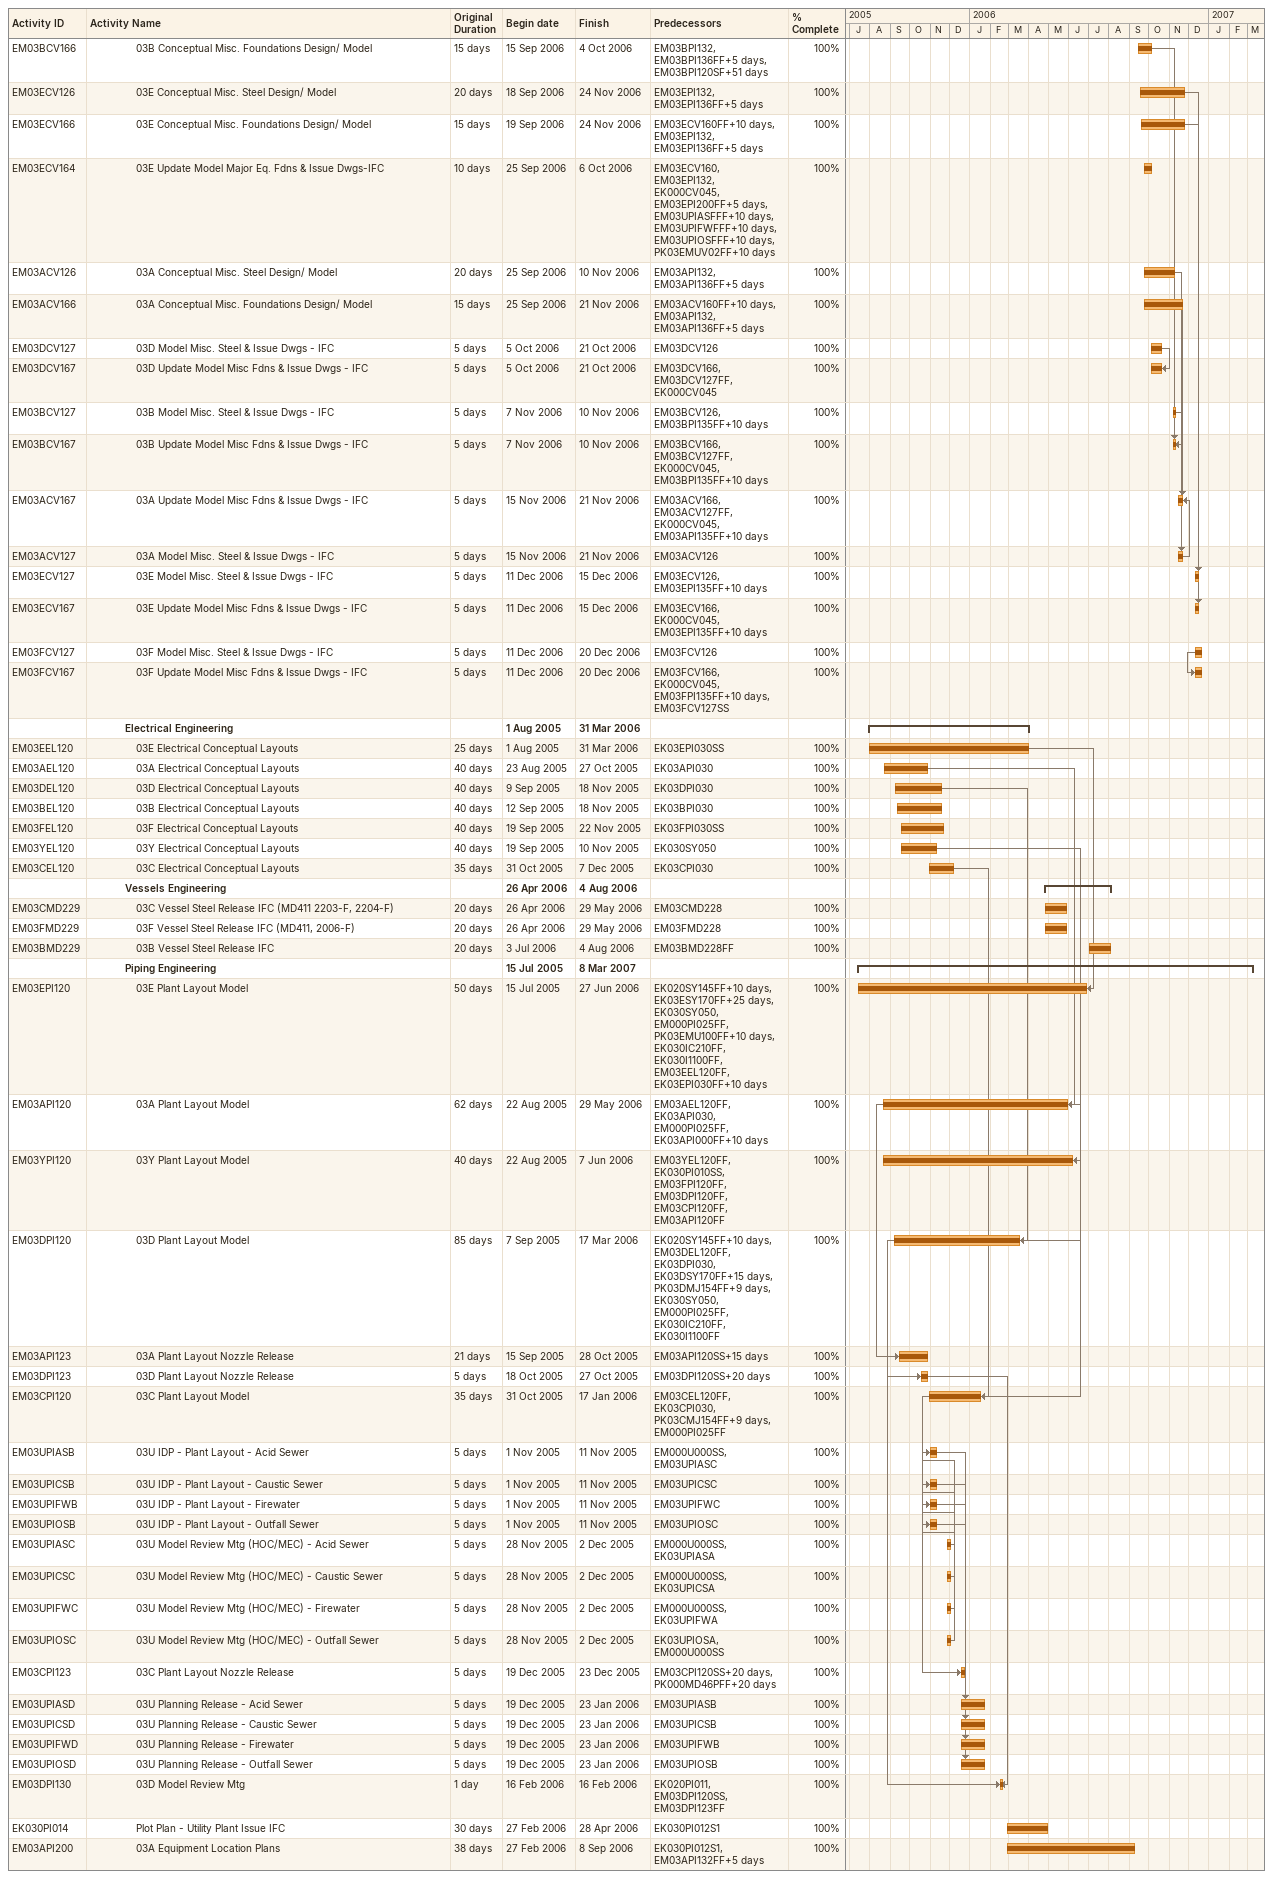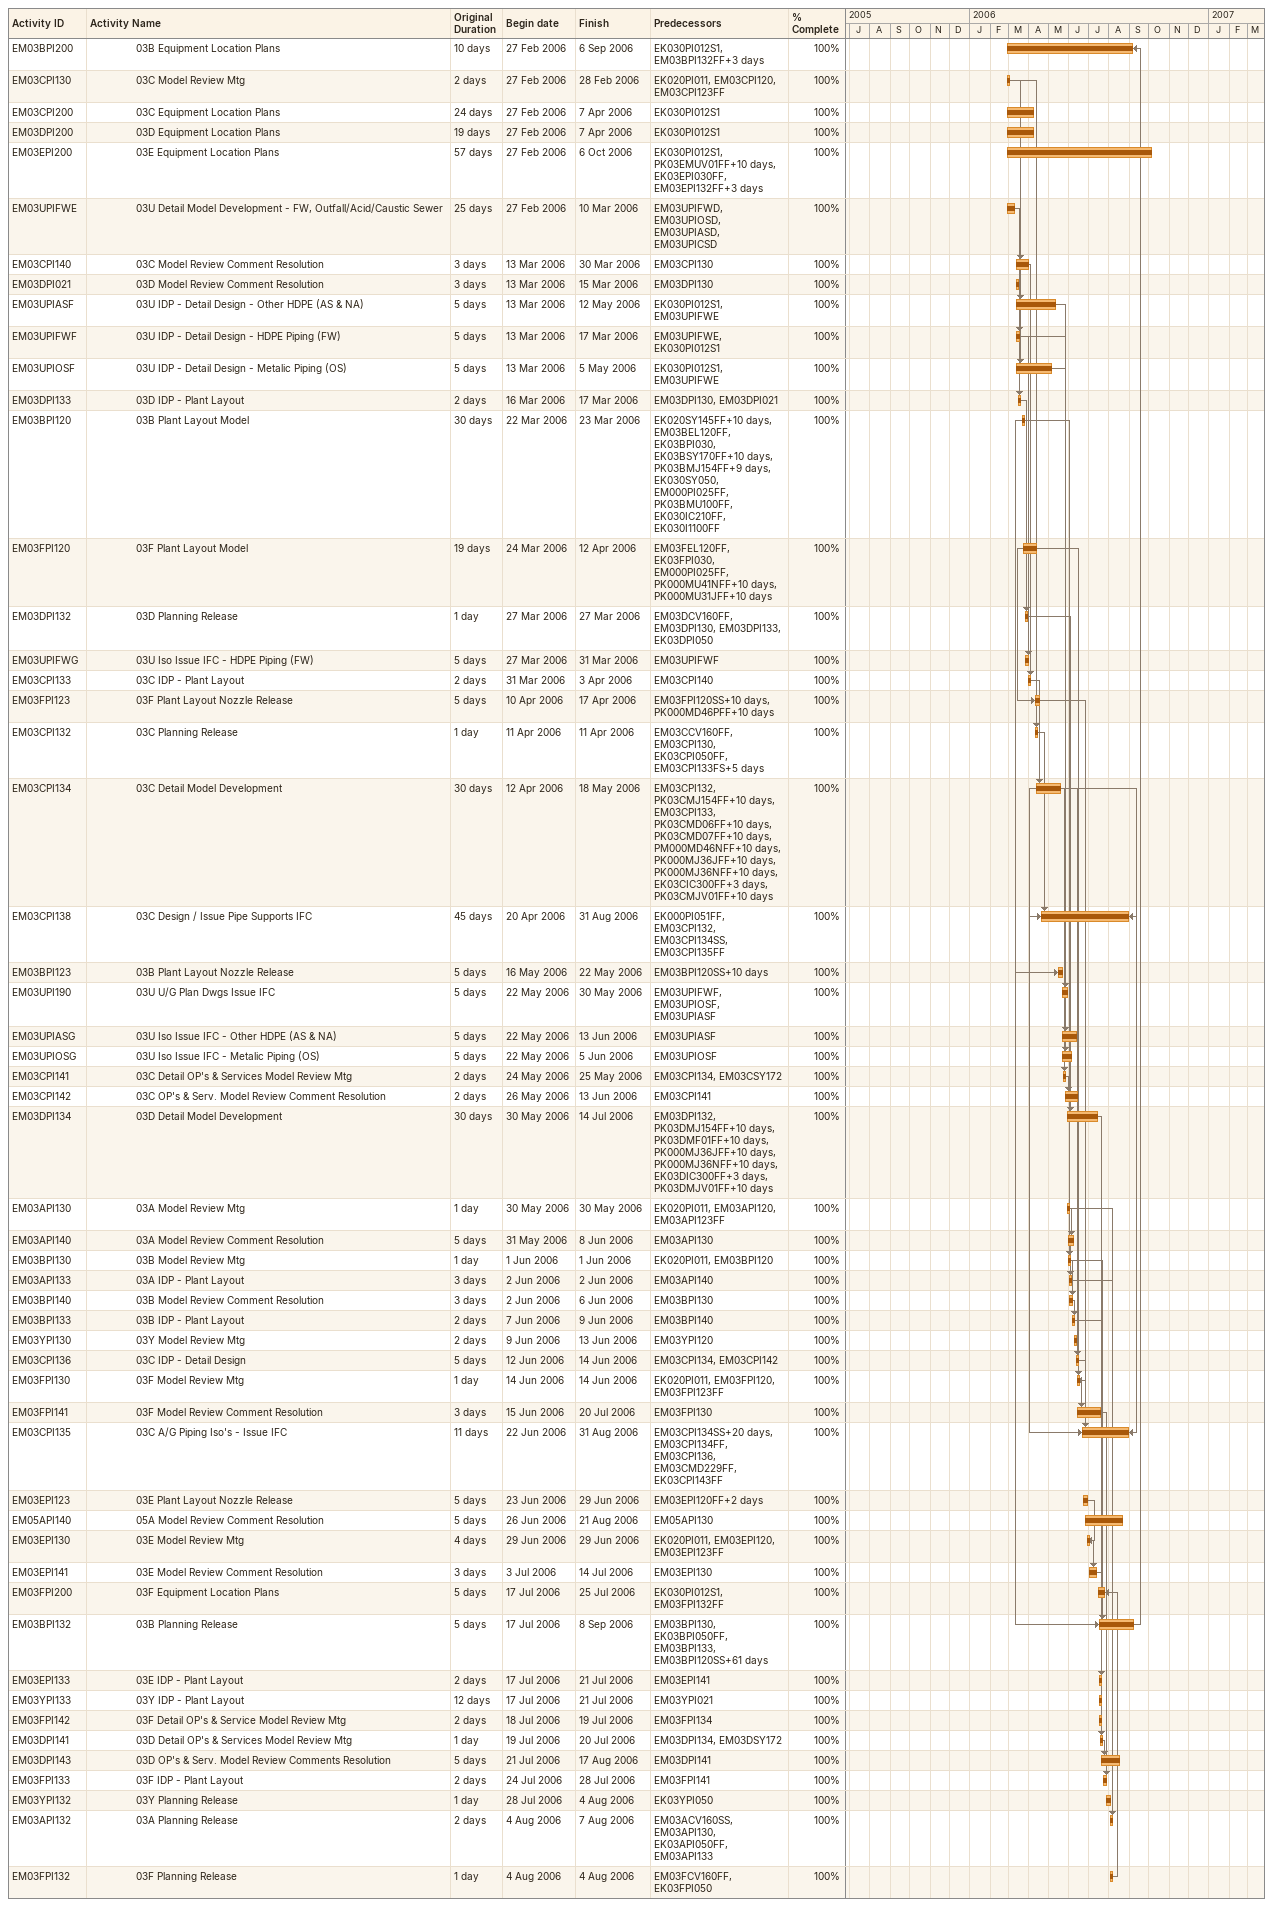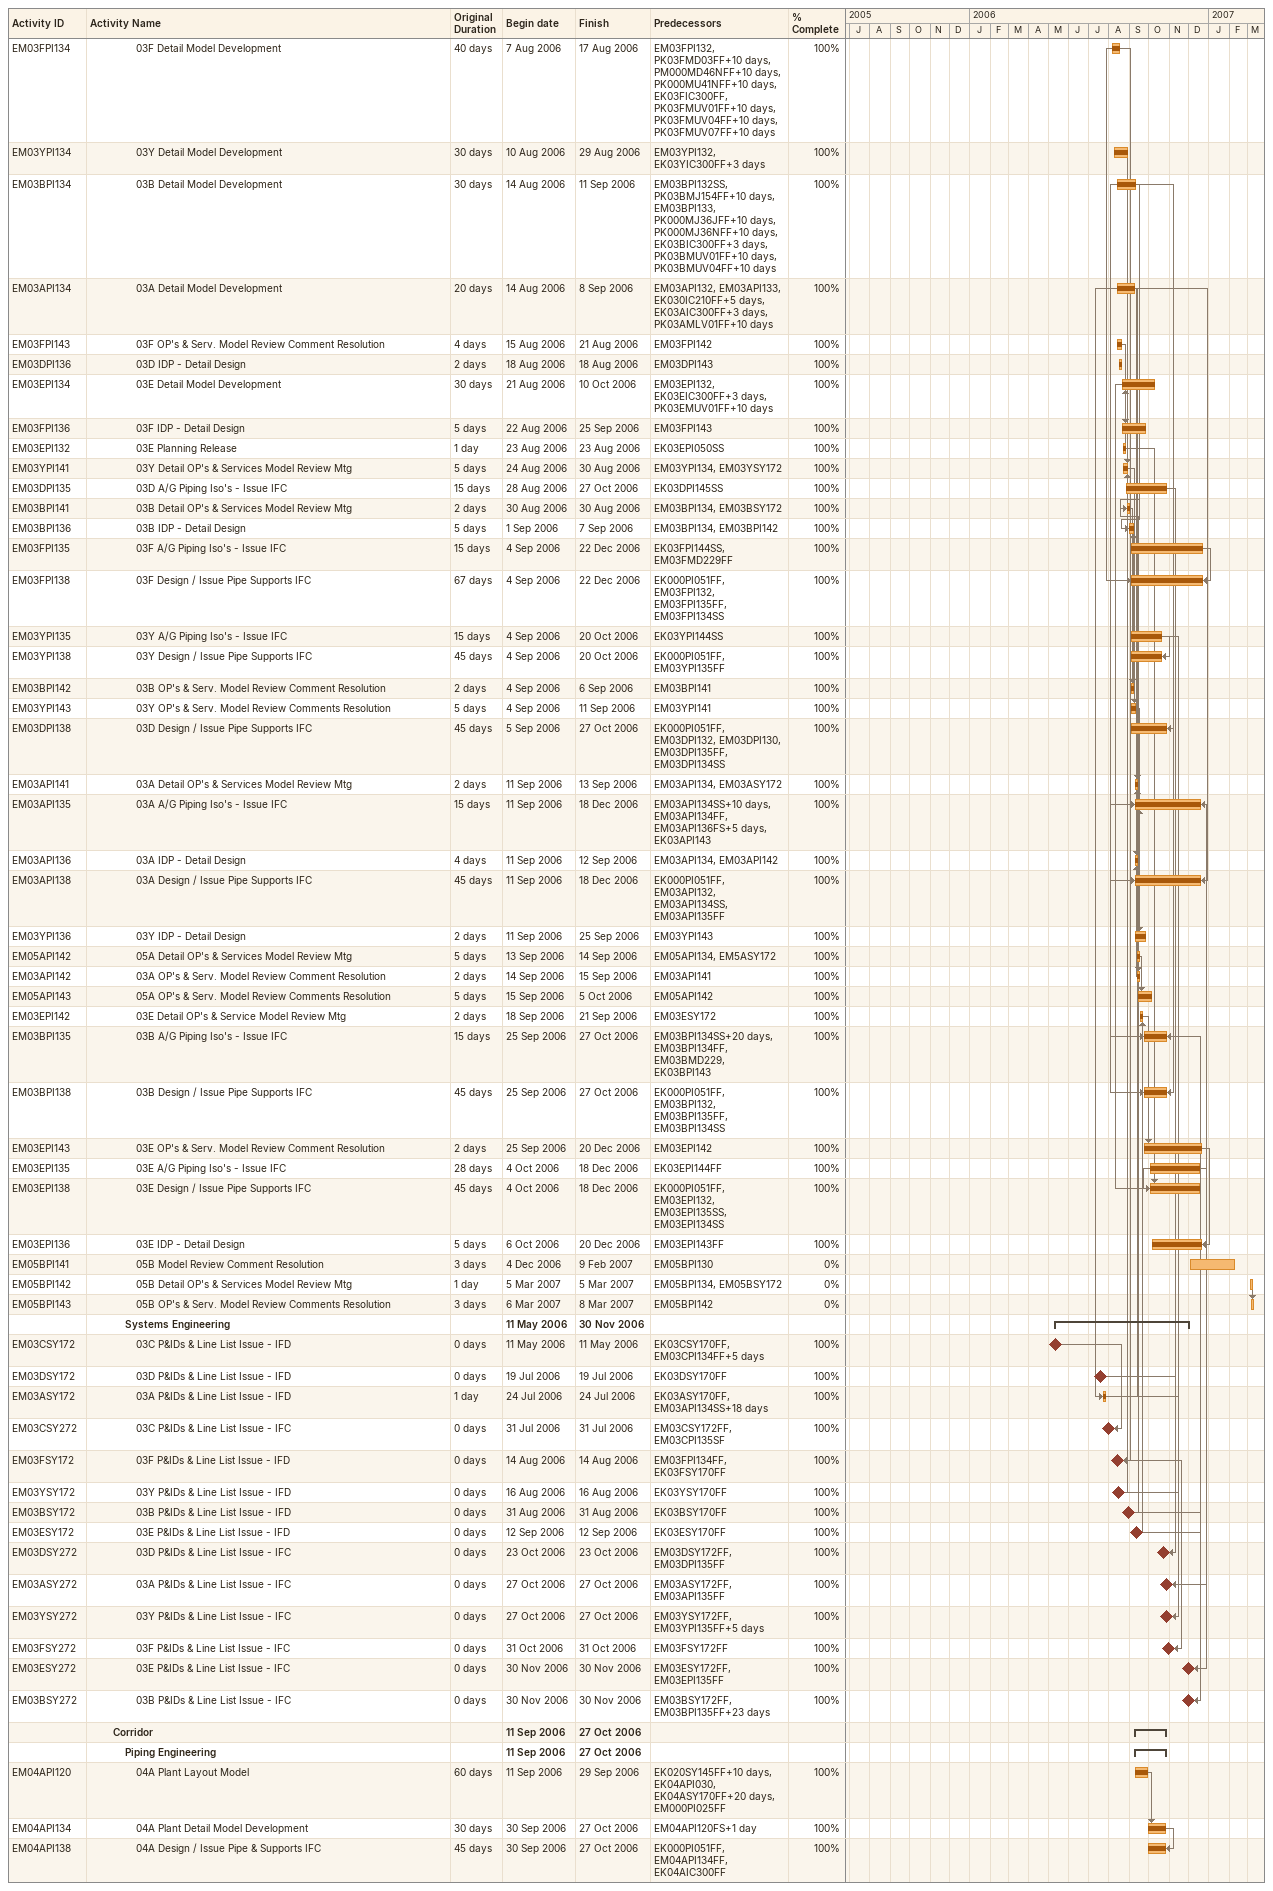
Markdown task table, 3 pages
| ID | Level | Task | Original duration | Start | Finish | Predecessors | % complete |
|---|---|---|---|---|---|---|---|
| EM03BCV166 | 5 | 03B Conceptual Misc. Foundations Design/ Model | 15d | 2006-09-15 | 2006-10-04 | EM03BPI132, EM03BPI136FF+5d, EM03BPI120SF+51d | 100 |
| EM03ECV126 | 5 | 03E Conceptual Misc. Steel Design/ Model | 20d | 2006-09-18 | 2006-11-24 | EM03EPI132, EM03EPI136FF+5d | 100 |
| EM03ECV166 | 5 | 03E Conceptual Misc. Foundations Design/ Model | 15d | 2006-09-19 | 2006-11-24 | EM03ECV160FF+10d, EM03EPI132, EM03EPI136FF+5d | 100 |
| EM03ECV164 | 5 | 03E Update Model Major Eq. Fdns & Issue Dwgs-IFC | 10d | 2006-09-25 | 2006-10-06 | EM03ECV160, EM03EPI132, EK000CV045, EM03EPI200FF+5d, EM03UPIASFFF+10d, EM03UPIFWFFF+10d, EM03UPIOSFFF+10d, PK03EMUV02FF+10d | 100 |
| EM03ACV126 | 5 | 03A Conceptual Misc. Steel Design/ Model | 20d | 2006-09-25 | 2006-11-10 | EM03API132, EM03API136FF+5d | 100 |
| EM03ACV166 | 5 | 03A Conceptual Misc. Foundations Design/ Model | 15d | 2006-09-25 | 2006-11-21 | EM03ACV160FF+10d, EM03API132, EM03API136FF+5d | 100 |
| EM03DCV127 | 5 | 03D Model Misc. Steel & Issue Dwgs - IFC | 5d | 2006-10-05 | 2006-10-21 | EM03DCV126 | 100 |
| EM03DCV167 | 5 | 03D Update Model Misc Fdns & Issue Dwgs - IFC | 5d | 2006-10-05 | 2006-10-21 | EM03DCV166, EM03DCV127FF, EK000CV045 | 100 |
| EM03BCV127 | 5 | 03B Model Misc. Steel & Issue Dwgs - IFC | 5d | 2006-11-07 | 2006-11-10 | EM03BCV126, EM03BPI135FF+10d | 100 |
| EM03BCV167 | 5 | 03B Update Model Misc Fdns & Issue Dwgs - IFC | 5d | 2006-11-07 | 2006-11-10 | EM03BCV166, EM03BCV127FF, EK000CV045, EM03BPI135FF+10d | 100 |
| EM03ACV167 | 5 | 03A Update Model Misc Fdns & Issue Dwgs - IFC | 5d | 2006-11-15 | 2006-11-21 | EM03ACV166, EM03ACV127FF, EK000CV045, EM03API135FF+10d | 100 |
| EM03ACV127 | 5 | 03A Model Misc. Steel & Issue Dwgs - IFC | 5d | 2006-11-15 | 2006-11-21 | EM03ACV126 | 100 |
| EM03ECV127 | 5 | 03E Model Misc. Steel & Issue Dwgs - IFC | 5d | 2006-12-11 | 2006-12-15 | EM03ECV126, EM03EPI135FF+10d | 100 |
| EM03ECV167 | 5 | 03E Update Model Misc Fdns & Issue Dwgs - IFC | 5d | 2006-12-11 | 2006-12-15 | EM03ECV166, EK000CV045, EM03EPI135FF+10d | 100 |
| EM03FCV127 | 5 | 03F Model Misc. Steel & Issue Dwgs - IFC | 5d | 2006-12-11 | 2006-12-20 | EM03FCV126 | 100 |
| EM03FCV167 | 5 | 03F Update Model Misc Fdns & Issue Dwgs - IFC | 5d | 2006-12-11 | 2006-12-20 | EM03FCV166, EK000CV045, EM03FPI135FF+10d, EM03FCV127SS | 100 |
|  | 4 | **Electrical Engineering** |  | 2005-08-01 | 2006-03-31 |  |  |
| EM03EEL120 | 5 | 03E Electrical Conceptual Layouts | 25d | 2005-08-01 | 2006-03-31 | EK03EPI030SS | 100 |
| EM03AEL120 | 5 | 03A Electrical Conceptual Layouts | 40d | 2005-08-23 | 2005-10-27 | EK03API030 | 100 |
| EM03DEL120 | 5 | 03D Electrical Conceptual Layouts | 40d | 2005-09-09 | 2005-11-18 | EK03DPI030 | 100 |
| EM03BEL120 | 5 | 03B Electrical Conceptual Layouts | 40d | 2005-09-12 | 2005-11-18 | EK03BPI030 | 100 |
| EM03FEL120 | 5 | 03F Electrical Conceptual Layouts | 40d | 2005-09-19 | 2005-11-22 | EK03FPI030SS | 100 |
| EM03YEL120 | 5 | 03Y Electrical Conceptual Layouts | 40d | 2005-09-19 | 2005-11-10 | EK030SY050 | 100 |
| EM03CEL120 | 5 | 03C Electrical Conceptual Layouts | 35d | 2005-10-31 | 2005-12-07 | EK03CPI030 | 100 |
|  | 4 | **Vessels Engineering** |  | 2006-04-26 | 2006-08-04 |  |  |
| EM03CMD229 | 5 | 03C Vessel Steel Release IFC (MD411 2203-F, 2204-F) | 20d | 2006-04-26 | 2006-05-29 | EM03CMD228 | 100 |
| EM03FMD229 | 5 | 03F Vessel Steel Release IFC (MD411, 2006-F) | 20d | 2006-04-26 | 2006-05-29 | EM03FMD228 | 100 |
| EM03BMD229 | 5 | 03B Vessel Steel Release IFC | 20d | 2006-07-03 | 2006-08-04 | EM03BMD228FF | 100 |
|  | 4 | **Piping Engineering** |  | 2005-07-15 | 2007-03-08 |  |  |
| EM03EPI120 | 5 | 03E Plant Layout Model | 50d | 2005-07-15 | 2006-06-27 | EK020SY145FF+10d, EK03ESY170FF+25d, EK030SY050, EM000PI025FF, PK03EMU100FF+10d, EK030IC210FF, EK030I1100FF, EM03EEL120FF, EK03EPI030FF+10d | 100 |
| EM03API120 | 5 | 03A Plant Layout Model | 62d | 2005-08-22 | 2006-05-29 | EM03AEL120FF, EK03API030, EM000PI025FF, EK03API000FF+10d | 100 |
| EM03YPI120 | 5 | 03Y Plant Layout Model | 40d | 2005-08-22 | 2006-06-07 | EM03YEL120FF, EK030PI010SS, EM03FPI120FF, EM03DPI120FF, EM03CPI120FF, EM03API120FF | 100 |
| EM03DPI120 | 5 | 03D Plant Layout Model | 85d | 2005-09-07 | 2006-03-17 | EK020SY145FF+10d, EM03DEL120FF, EK03DPI030, EK03DSY170FF+15d, PK03DMJ154FF+9d, EK030SY050, EM000PI025FF, EK030IC210FF, EK030I1100FF | 100 |
| EM03API123 | 5 | 03A Plant Layout Nozzle Release | 21d | 2005-09-15 | 2005-10-28 | EM03API120SS+15d | 100 |
| EM03DPI123 | 5 | 03D Plant Layout Nozzle Release | 5d | 2005-10-18 | 2005-10-27 | EM03DPI120SS+20d | 100 |
| EM03CPI120 | 5 | 03C Plant Layout Model | 35d | 2005-10-31 | 2006-01-17 | EM03CEL120FF, EK03CPI030, PK03CMJ154FF+9d, EM000PI025FF | 100 |
| EM03UPIASB | 5 | 03U IDP - Plant Layout - Acid Sewer | 5d | 2005-11-01 | 2005-11-11 | EM000U000SS, EM03UPIASC | 100 |
| EM03UPICSB | 5 | 03U IDP - Plant Layout - Caustic Sewer | 5d | 2005-11-01 | 2005-11-11 | EM03UPICSC | 100 |
| EM03UPIFWB | 5 | 03U IDP - Plant Layout - Firewater | 5d | 2005-11-01 | 2005-11-11 | EM03UPIFWC | 100 |
| EM03UPIOSB | 5 | 03U IDP - Plant Layout - Outfall Sewer | 5d | 2005-11-01 | 2005-11-11 | EM03UPIOSC | 100 |
| EM03UPIASC | 5 | 03U Model Review Mtg (HOC/MEC) - Acid Sewer | 5d | 2005-11-28 | 2005-12-02 | EM000U000SS, EK03UPIASA | 100 |
| EM03UPICSC | 5 | 03U Model Review Mtg (HOC/MEC) - Caustic Sewer | 5d | 2005-11-28 | 2005-12-02 | EM000U000SS, EK03UPICSA | 100 |
| EM03UPIFWC | 5 | 03U Model Review Mtg (HOC/MEC) - Firewater | 5d | 2005-11-28 | 2005-12-02 | EM000U000SS, EK03UPIFWA | 100 |
| EM03UPIOSC | 5 | 03U Model Review Mtg (HOC/MEC) - Outfall Sewer | 5d | 2005-11-28 | 2005-12-02 | EK03UPIOSA, EM000U000SS | 100 |
| EM03CPI123 | 5 | 03C Plant Layout Nozzle Release | 5d | 2005-12-19 | 2005-12-23 | EM03CPI120SS+20d, PK000MD46PFF+20d | 100 |
| EM03UPIASD | 5 | 03U Planning Release - Acid Sewer | 5d | 2005-12-19 | 2006-01-23 | EM03UPIASB | 100 |
| EM03UPICSD | 5 | 03U Planning Release - Caustic Sewer | 5d | 2005-12-19 | 2006-01-23 | EM03UPICSB | 100 |
| EM03UPIFWD | 5 | 03U Planning Release - Firewater | 5d | 2005-12-19 | 2006-01-23 | EM03UPIFWB | 100 |
| EM03UPIOSD | 5 | 03U Planning Release - Outfall Sewer | 5d | 2005-12-19 | 2006-01-23 | EM03UPIOSB | 100 |
| EM03DPI130 | 5 | 03D Model Review Mtg | 1d | 2006-02-16 | 2006-02-16 | EK020PI011, EM03DPI120SS, EM03DPI123FF | 100 |
| EK030PI014 | 5 | Plot Plan - Utility Plant Issue IFC | 30d | 2006-02-27 | 2006-04-28 | EK030PI012S1 | 100 |
| EM03API200 | 5 | 03A Equipment Location Plans | 38d | 2006-02-27 | 2006-09-08 | EK030PI012S1, EM03API132FF+5d | 100 |
| EM03BPI200 | 5 | 03B Equipment Location Plans | 10d | 2006-02-27 | 2006-09-06 | EK030PI012S1, EM03BPI132FF+3d | 100 |
| EM03CPI130 | 5 | 03C Model Review Mtg | 2d | 2006-02-27 | 2006-02-28 | EK020PI011, EM03CPI120, EM03CPI123FF | 100 |
| EM03CPI200 | 5 | 03C Equipment Location Plans | 24d | 2006-02-27 | 2006-04-07 | EK030PI012S1 | 100 |
| EM03DPI200 | 5 | 03D Equipment Location Plans | 19d | 2006-02-27 | 2006-04-07 | EK030PI012S1 | 100 |
| EM03EPI200 | 5 | 03E Equipment Location Plans | 57d | 2006-02-27 | 2006-10-06 | EK030PI012S1, PK03EMUV01FF+10d, EK03EPI030FF, EM03EPI132FF+3d | 100 |
| EM03UPIFWE | 5 | 03U Detail Model Development - FW, Outfall/Acid/Caustic Sewer | 25d | 2006-02-27 | 2006-03-10 | EM03UPIFWD, EM03UPIOSD, EM03UPIASD, EM03UPICSD | 100 |
| EM03CPI140 | 5 | 03C Model Review Comment Resolution | 3d | 2006-03-13 | 2006-03-30 | EM03CPI130 | 100 |
| EM03DPI021 | 5 | 03D Model Review Comment Resolution | 3d | 2006-03-13 | 2006-03-15 | EM03DPI130 | 100 |
| EM03UPIASF | 5 | 03U IDP - Detail Design - Other HDPE (AS & NA) | 5d | 2006-03-13 | 2006-05-12 | EK030PI012S1, EM03UPIFWE | 100 |
| EM03UPIFWF | 5 | 03U IDP - Detail Design - HDPE Piping (FW) | 5d | 2006-03-13 | 2006-03-17 | EM03UPIFWE, EK030PI012S1 | 100 |
| EM03UPIOSF | 5 | 03U IDP - Detail Design - Metalic Piping (OS) | 5d | 2006-03-13 | 2006-05-05 | EK030PI012S1, EM03UPIFWE | 100 |
| EM03DPI133 | 5 | 03D IDP - Plant Layout | 2d | 2006-03-16 | 2006-03-17 | EM03DPI130, EM03DPI021 | 100 |
| EM03BPI120 | 5 | 03B Plant Layout Model | 30d | 2006-03-22 | 2006-03-23 | EK020SY145FF+10d, EM03BEL120FF, EK03BPI030, EK03BSY170FF+10d, PK03BMJ154FF+9d, EK030SY050, EM000PI025FF, PK03BMU100FF, EK030IC210FF, EK030I1100FF | 100 |
| EM03FPI120 | 5 | 03F Plant Layout Model | 19d | 2006-03-24 | 2006-04-12 | EM03FEL120FF, EK03FPI030, EM000PI025FF, PK000MU41NFF+10d, PK000MU31JFF+10d | 100 |
| EM03DPI132 | 5 | 03D Planning Release | 1d | 2006-03-27 | 2006-03-27 | EM03DCV160FF, EM03DPI130, EM03DPI133, EK03DPI050 | 100 |
| EM03UPIFWG | 5 | 03U Iso Issue IFC - HDPE Piping (FW) | 5d | 2006-03-27 | 2006-03-31 | EM03UPIFWF | 100 |
| EM03CPI133 | 5 | 03C IDP - Plant Layout | 2d | 2006-03-31 | 2006-04-03 | EM03CPI140 | 100 |
| EM03FPI123 | 5 | 03F Plant Layout Nozzle Release | 5d | 2006-04-10 | 2006-04-17 | EM03FPI120SS+10d, PK000MD46PFF+10d | 100 |
| EM03CPI132 | 5 | 03C Planning Release | 1d | 2006-04-11 | 2006-04-11 | EM03CCV160FF, EM03CPI130, EK03CPI050FF, EM03CPI133FS+5d | 100 |
| EM03CPI134 | 5 | 03C Detail Model Development | 30d | 2006-04-12 | 2006-05-18 | EM03CPI132, PK03CMJ154FF+10d, EM03CPI133, PK03CMD06FF+10d, PK03CMD07FF+10d, PM000MD46NFF+10d, PK000MJ36JFF+10d, PK000MJ36NFF+10d, EK03CIC300FF+3d, PK03CMJV01FF+10d | 100 |
| EM03CPI138 | 5 | 03C Design / Issue Pipe Supports IFC | 45d | 2006-04-20 | 2006-08-31 | EK000PI051FF, EM03CPI132, EM03CPI134SS, EM03CPI135FF | 100 |
| EM03BPI123 | 5 | 03B Plant Layout Nozzle Release | 5d | 2006-05-16 | 2006-05-22 | EM03BPI120SS+10d | 100 |
| EM03UPI190 | 5 | 03U U/G Plan Dwgs Issue IFC | 5d | 2006-05-22 | 2006-05-30 | EM03UPIFWF, EM03UPIOSF, EM03UPIASF | 100 |
| EM03UPIASG | 5 | 03U Iso Issue IFC - Other HDPE (AS & NA) | 5d | 2006-05-22 | 2006-06-13 | EM03UPIASF | 100 |
| EM03UPIOSG | 5 | 03U Iso Issue IFC - Metalic Piping (OS) | 5d | 2006-05-22 | 2006-06-05 | EM03UPIOSF | 100 |
| EM03CPI141 | 5 | 03C Detail OP's & Services Model Review Mtg | 2d | 2006-05-24 | 2006-05-25 | EM03CPI134, EM03CSY172 | 100 |
| EM03CPI142 | 5 | 03C OP's & Serv. Model Review Comment Resolution | 2d | 2006-05-26 | 2006-06-13 | EM03CPI141 | 100 |
| EM03DPI134 | 5 | 03D Detail Model Development | 30d | 2006-05-30 | 2006-07-14 | EM03DPI132, PK03DMJ154FF+10d, PK03DMF01FF+10d, PK000MJ36JFF+10d, PK000MJ36NFF+10d, EK03DIC300FF+3d, PK03DMJV01FF+10d | 100 |
| EM03API130 | 5 | 03A Model Review Mtg | 1d | 2006-05-30 | 2006-05-30 | EK020PI011, EM03API120, EM03API123FF | 100 |
| EM03API140 | 5 | 03A Model Review Comment Resolution | 5d | 2006-05-31 | 2006-06-08 | EM03API130 | 100 |
| EM03BPI130 | 5 | 03B Model Review Mtg | 1d | 2006-06-01 | 2006-06-01 | EK020PI011, EM03BPI120 | 100 |
| EM03API133 | 5 | 03A IDP - Plant Layout | 3d | 2006-06-02 | 2006-06-02 | EM03API140 | 100 |
| EM03BPI140 | 5 | 03B Model Review Comment Resolution | 3d | 2006-06-02 | 2006-06-06 | EM03BPI130 | 100 |
| EM03BPI133 | 5 | 03B IDP - Plant Layout | 2d | 2006-06-07 | 2006-06-09 | EM03BPI140 | 100 |
| EM03YPI130 | 5 | 03Y Model Review Mtg | 2d | 2006-06-09 | 2006-06-13 | EM03YPI120 | 100 |
| EM03CPI136 | 5 | 03C IDP - Detail Design | 5d | 2006-06-12 | 2006-06-14 | EM03CPI134, EM03CPI142 | 100 |
| EM03FPI130 | 5 | 03F Model Review Mtg | 1d | 2006-06-14 | 2006-06-14 | EK020PI011, EM03FPI120, EM03FPI123FF | 100 |
| EM03FPI141 | 5 | 03F Model Review Comment Resolution | 3d | 2006-06-15 | 2006-07-20 | EM03FPI130 | 100 |
| EM03CPI135 | 5 | 03C A/G Piping Iso's - Issue IFC | 11d | 2006-06-22 | 2006-08-31 | EM03CPI134SS+20d, EM03CPI134FF, EM03CPI136, EM03CMD229FF, EK03CPI143FF | 100 |
| EM03EPI123 | 5 | 03E Plant Layout Nozzle Release | 5d | 2006-06-23 | 2006-06-29 | EM03EPI120FF+2d | 100 |
| EM05API140 | 5 | 05A Model Review Comment Resolution | 5d | 2006-06-26 | 2006-08-21 | EM05API130 | 100 |
| EM03EPI130 | 5 | 03E Model Review Mtg | 4d | 2006-06-29 | 2006-06-29 | EK020PI011, EM03EPI120, EM03EPI123FF | 100 |
| EM03EPI141 | 5 | 03E Model Review Comment Resolution | 3d | 2006-07-03 | 2006-07-14 | EM03EPI130 | 100 |
| EM03FPI200 | 5 | 03F Equipment Location Plans | 5d | 2006-07-17 | 2006-07-25 | EK030PI012S1, EM03FPI132FF | 100 |
| EM03BPI132 | 5 | 03B Planning Release | 5d | 2006-07-17 | 2006-09-08 | EM03BPI130, EK03BPI050FF, EM03BPI133, EM03BPI120SS+61d | 100 |
| EM03EPI133 | 5 | 03E IDP - Plant Layout | 2d | 2006-07-17 | 2006-07-21 | EM03EPI141 | 100 |
| EM03YPI133 | 5 | 03Y IDP - Plant Layout | 12d | 2006-07-17 | 2006-07-21 | EM03YPI021 | 100 |
| EM03FPI142 | 5 | 03F Detail OP's & Service Model Review Mtg | 2d | 2006-07-18 | 2006-07-19 | EM03FPI134 | 100 |
| EM03DPI141 | 5 | 03D Detail OP's & Services Model Review Mtg | 1d | 2006-07-19 | 2006-07-20 | EM03DPI134, EM03DSY172 | 100 |
| EM03DPI143 | 5 | 03D OP's & Serv. Model Review Comments Resolution | 5d | 2006-07-21 | 2006-08-17 | EM03DPI141 | 100 |
| EM03FPI133 | 5 | 03F IDP - Plant Layout | 2d | 2006-07-24 | 2006-07-28 | EM03FPI141 | 100 |
| EM03YPI132 | 5 | 03Y Planning Release | 1d | 2006-07-28 | 2006-08-04 | EK03YPI050 | 100 |
| EM03API132 | 5 | 03A Planning Release | 2d | 2006-08-04 | 2006-08-07 | EM03ACV160SS, EM03API130, EK03API050FF, EM03API133 | 100 |
| EM03FPI132 | 5 | 03F Planning Release | 1d | 2006-08-04 | 2006-08-04 | EM03FCV160FF, EK03FPI050 | 100 |
| EM03FPI134 | 5 | 03F Detail Model Development | 40d | 2006-08-07 | 2006-08-17 | EM03FPI132, PK03FMD03FF+10d, PM000MD46NFF+10d, PK000MU41NFF+10d, EK03FIC300FF, PK03FMUV01FF+10d, PK03FMUV04FF+10d, PK03FMUV07FF+10d | 100 |
| EM03YPI134 | 5 | 03Y Detail Model Development | 30d | 2006-08-10 | 2006-08-29 | EM03YPI132, EK03YIC300FF+3d | 100 |
| EM03BPI134 | 5 | 03B Detail Model Development | 30d | 2006-08-14 | 2006-09-11 | EM03BPI132SS, PK03BMJ154FF+10d, EM03BPI133, PK000MJ36JFF+10d, PK000MJ36NFF+10d, EK03BIC300FF+3d, PK03BMUV01FF+10d, PK03BMUV04FF+10d | 100 |
| EM03API134 | 5 | 03A Detail Model Development | 20d | 2006-08-14 | 2006-09-08 | EM03API132, EM03API133, EK030IC210FF+5d, EK03AIC300FF+3d, PK03AMLV01FF+10d | 100 |
| EM03FPI143 | 5 | 03F OP's & Serv. Model Review Comment Resolution | 4d | 2006-08-15 | 2006-08-21 | EM03FPI142 | 100 |
| EM03DPI136 | 5 | 03D IDP - Detail Design | 2d | 2006-08-18 | 2006-08-18 | EM03DPI143 | 100 |
| EM03EPI134 | 5 | 03E Detail Model Development | 30d | 2006-08-21 | 2006-10-10 | EM03EPI132, EK03EIC300FF+3d, PK03EMUV01FF+10d | 100 |
| EM03FPI136 | 5 | 03F IDP - Detail Design | 5d | 2006-08-22 | 2006-09-25 | EM03FPI143 | 100 |
| EM03EPI132 | 5 | 03E Planning Release | 1d | 2006-08-23 | 2006-08-23 | EK03EPI050SS | 100 |
| EM03YPI141 | 5 | 03Y Detail OP's & Services Model Review Mtg | 5d | 2006-08-24 | 2006-08-30 | EM03YPI134, EM03YSY172 | 100 |
| EM03DPI135 | 5 | 03D A/G Piping Iso's - Issue IFC | 15d | 2006-08-28 | 2006-10-27 | EK03DPI145SS | 100 |
| EM03BPI141 | 5 | 03B Detail OP's & Services Model Review Mtg | 2d | 2006-08-30 | 2006-08-30 | EM03BPI134, EM03BSY172 | 100 |
| EM03BPI136 | 5 | 03B IDP - Detail Design | 5d | 2006-09-01 | 2006-09-07 | EM03BPI134, EM03BPI142 | 100 |
| EM03FPI135 | 5 | 03F A/G Piping Iso's - Issue IFC | 15d | 2006-09-04 | 2006-12-22 | EK03FPI144SS, EM03FMD229FF | 100 |
| EM03FPI138 | 5 | 03F Design / Issue Pipe Supports IFC | 67d | 2006-09-04 | 2006-12-22 | EK000PI051FF, EM03FPI132, EM03FPI135FF, EM03FPI134SS | 100 |
| EM03YPI135 | 5 | 03Y A/G Piping Iso's - Issue IFC | 15d | 2006-09-04 | 2006-10-20 | EK03YPI144SS | 100 |
| EM03YPI138 | 5 | 03Y Design / Issue Pipe Supports IFC | 45d | 2006-09-04 | 2006-10-20 | EK000PI051FF, EM03YPI135FF | 100 |
| EM03BPI142 | 5 | 03B OP's & Serv. Model Review Comment Resolution | 2d | 2006-09-04 | 2006-09-06 | EM03BPI141 | 100 |
| EM03YPI143 | 5 | 03Y OP's & Serv. Model Review Comments Resolution | 5d | 2006-09-04 | 2006-09-11 | EM03YPI141 | 100 |
| EM03DPI138 | 5 | 03D Design / Issue Pipe Supports IFC | 45d | 2006-09-05 | 2006-10-27 | EK000PI051FF, EM03DPI132, EM03DPI130, EM03DPI135FF, EM03DPI134SS | 100 |
| EM03API141 | 5 | 03A Detail OP's & Services Model Review Mtg | 2d | 2006-09-11 | 2006-09-13 | EM03API134, EM03ASY172 | 100 |
| EM03API135 | 5 | 03A A/G Piping Iso's - Issue IFC | 15d | 2006-09-11 | 2006-12-18 | EM03API134SS+10d, EM03API134FF, EM03API136FS+5d, EK03API143 | 100 |
| EM03API136 | 5 | 03A IDP - Detail Design | 4d | 2006-09-11 | 2006-09-12 | EM03API134, EM03API142 | 100 |
| EM03API138 | 5 | 03A Design / Issue Pipe Supports IFC | 45d | 2006-09-11 | 2006-12-18 | EK000PI051FF, EM03API132, EM03API134SS, EM03API135FF | 100 |
| EM03YPI136 | 5 | 03Y IDP - Detail Design | 2d | 2006-09-11 | 2006-09-25 | EM03YPI143 | 100 |
| EM05API142 | 5 | 05A Detail OP's & Services Model Review Mtg | 5d | 2006-09-13 | 2006-09-14 | EM05API134, EM5ASY172 | 100 |
| EM03API142 | 5 | 03A OP's & Serv. Model Review Comment Resolution | 2d | 2006-09-14 | 2006-09-15 | EM03API141 | 100 |
| EM05API143 | 5 | 05A OP's & Serv. Model Review Comments Resolution | 5d | 2006-09-15 | 2006-10-05 | EM05API142 | 100 |
| EM03EPI142 | 5 | 03E Detail OP's & Service Model Review Mtg | 2d | 2006-09-18 | 2006-09-21 | EM03ESY172 | 100 |
| EM03BPI135 | 5 | 03B A/G Piping Iso's - Issue IFC | 15d | 2006-09-25 | 2006-10-27 | EM03BPI134SS+20d, EM03BPI134FF, EM03BMD229, EK03BPI143 | 100 |
| EM03BPI138 | 5 | 03B Design / Issue Pipe Supports IFC | 45d | 2006-09-25 | 2006-10-27 | EK000PI051FF, EM03BPI132, EM03BPI135FF, EM03BPI134SS | 100 |
| EM03EPI143 | 5 | 03E OP's & Serv. Model Review Comment Resolution | 2d | 2006-09-25 | 2006-12-20 | EM03EPI142 | 100 |
| EM03EPI135 | 5 | 03E A/G Piping Iso's - Issue IFC | 28d | 2006-10-04 | 2006-12-18 | EK03EPI144FF | 100 |
| EM03EPI138 | 5 | 03E Design / Issue Pipe Supports IFC | 45d | 2006-10-04 | 2006-12-18 | EK000PI051FF, EM03EPI132, EM03EPI135SS, EM03EPI134SS | 100 |
| EM03EPI136 | 5 | 03E IDP - Detail Design | 5d | 2006-10-06 | 2006-12-20 | EM03EPI143FF | 100 |
| EM05BPI141 | 5 | 05B Model Review Comment Resolution | 3d | 2006-12-04 | 2007-02-09 | EM05BPI130 | 0 |
| EM05BPI142 | 5 | 05B Detail OP's & Services Model Review Mtg | 1d | 2007-03-05 | 2007-03-05 | EM05BPI134, EM05BSY172 | 0 |
| EM05BPI143 | 5 | 05B OP's & Serv. Model Review Comments Resolution | 3d | 2007-03-06 | 2007-03-08 | EM05BPI142 | 0 |
|  | 4 | **Systems Engineering** |  | 2006-05-11 | 2006-11-30 |  |  |
| EM03CSY172 | 5 | 03C P&IDs & Line List Issue - IFD | 0d | 2006-05-11 | 2006-05-11 | EK03CSY170FF, EM03CPI134FF+5d | 100 |
| EM03DSY172 | 5 | 03D P&IDs & Line List Issue - IFD | 0d | 2006-07-19 | 2006-07-19 | EK03DSY170FF | 100 |
| EM03ASY172 | 5 | 03A P&IDs & Line List Issue - IFD | 1d | 2006-07-24 | 2006-07-24 | EK03ASY170FF, EM03API134SS+18d | 100 |
| EM03CSY272 | 5 | 03C P&IDs & Line List Issue - IFC | 0d | 2006-07-31 | 2006-07-31 | EM03CSY172FF, EM03CPI135SF | 100 |
| EM03FSY172 | 5 | 03F P&IDs & Line List Issue - IFD | 0d | 2006-08-14 | 2006-08-14 | EM03FPI134FF, EK03FSY170FF | 100 |
| EM03YSY172 | 5 | 03Y P&IDs & Line List Issue - IFD | 0d | 2006-08-16 | 2006-08-16 | EK03YSY170FF | 100 |
| EM03BSY172 | 5 | 03B P&IDs & Line List Issue - IFD | 0d | 2006-08-31 | 2006-08-31 | EK03BSY170FF | 100 |
| EM03ESY172 | 5 | 03E P&IDs & Line List Issue - IFD | 0d | 2006-09-12 | 2006-09-12 | EK03ESY170FF | 100 |
| EM03DSY272 | 5 | 03D P&IDs & Line List Issue - IFC | 0d | 2006-10-23 | 2006-10-23 | EM03DSY172FF, EM03DPI135FF | 100 |
| EM03ASY272 | 5 | 03A P&IDs & Line List Issue - IFC | 0d | 2006-10-27 | 2006-10-27 | EM03ASY172FF, EM03API135FF | 100 |
| EM03YSY272 | 5 | 03Y P&IDs & Line List Issue - IFC | 0d | 2006-10-27 | 2006-10-27 | EM03YSY172FF, EM03YPI135FF+5d | 100 |
| EM03FSY272 | 5 | 03F P&IDs & Line List Issue - IFC | 0d | 2006-10-31 | 2006-10-31 | EM03FSY172FF | 100 |
| EM03ESY272 | 5 | 03E P&IDs & Line List Issue - IFC | 0d | 2006-11-30 | 2006-11-30 | EM03ESY172FF, EM03EPI135FF | 100 |
| EM03BSY272 | 5 | 03B P&IDs & Line List Issue - IFC | 0d | 2006-11-30 | 2006-11-30 | EM03BSY172FF, EM03BPI135FF+23d | 100 |
|  | 3 | **Corridor** |  | 2006-09-11 | 2006-10-27 |  |  |
|  | 4 | **Piping Engineering** |  | 2006-09-11 | 2006-10-27 |  |  |
| EM04API120 | 5 | 04A Plant Layout Model | 60d | 2006-09-11 | 2006-09-29 | EK020SY145FF+10d, EK04API030, EK04ASY170FF+20d, EM000PI025FF | 100 |
| EM04API134 | 5 | 04A Plant Detail Model Development | 30d | 2006-09-30 | 2006-10-27 | EM04API120FS+1d | 100 |
| EM04API138 | 5 | 04A Design / Issue Pipe & Supports IFC | 45d | 2006-09-30 | 2006-10-27 | EK000PI051FF, EM04API134FF, EK04AIC300FF | 100 |
